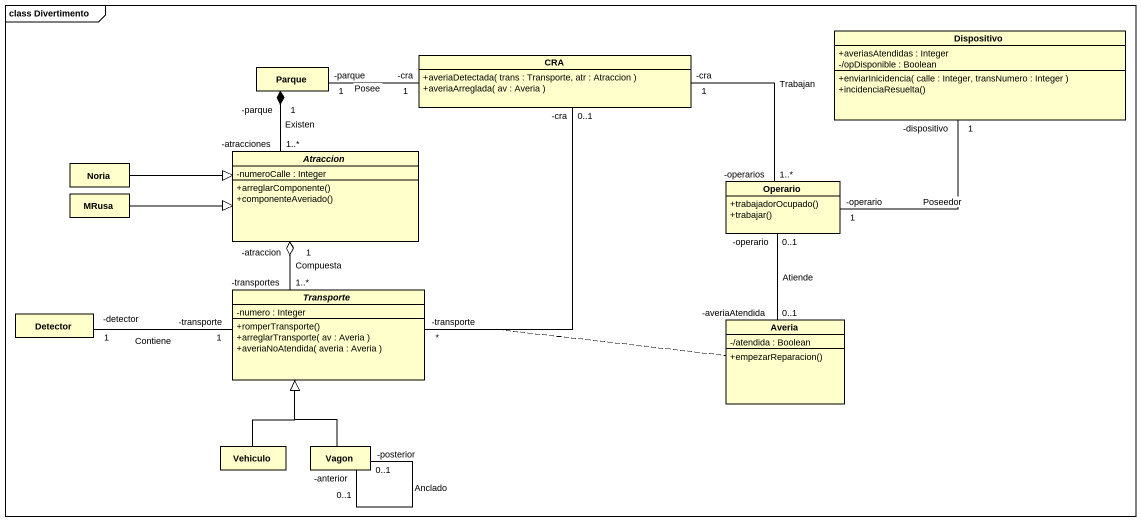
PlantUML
@startuml
mainframe class Divertimento
hide circle
hide empty members
skinparam classAttributeIconSize 0
class CRA {
  +averiaDetectada( trans : Transporte, atr : Atraccion )
  +averiaArreglada( av : Averia )
}
class Dispositivo {
  +averiasAtendidas : Integer
  -/opDisponible : Boolean
  +enviarInicidencia( calle : Integer, transNumero : Integer )
  +incidenciaResuelta()
}
class Parque
class Noria
abstract class Atraccion {
  -numeroCalle : Integer
  +arreglarComponente()
  +componenteAveriado()
}
class MRusa
class Operario {
  +trabajadorOcupado()
  +trabajar()
}
abstract class Transporte {
  -numero : Integer
  +romperTransporte()
  +arreglarTransporte( av : Averia )
  +averiaNoAtendida( averia : Averia )
}
class Detector
class Averia {
  -/atendida : Boolean
  +empezarReparacion()
}
class Vehiculo
class Vagon
CRA "-cra\n1" -right- "-operarios\n1..*" Operario : Trabajan
Parque "-parque\n1" -right- "-cra\n1" CRA : Posee
Parque "-parque\n1" *-- "-atracciones\n1..*" Atraccion : Existen
Noria -right-|> Atraccion
Atraccion "-atraccion\n1" o-- "-transportes\n1..*" Transporte : Compuesta
MRusa -right-|> Atraccion
Operario "1\n-operario" -up- "-dispositivo\n1" Dispositivo : Poseedor
Operario "-operario\n0..1" -- "-averiaAtendida\n0..1" Averia : Atiende
Transporte "*\n-transporte" -up- "-cra\n0..1" CRA
(Transporte, CRA) .. Averia
Detector "-detector\n1" -right- "-transporte\n1" Transporte : Contiene
Vehiculo -up-|> Transporte
Vagon -up-|> Transporte
Vagon "-anterior\n0..1" -- "-posterior\n0..1" Vagon : Anclado
@enduml
